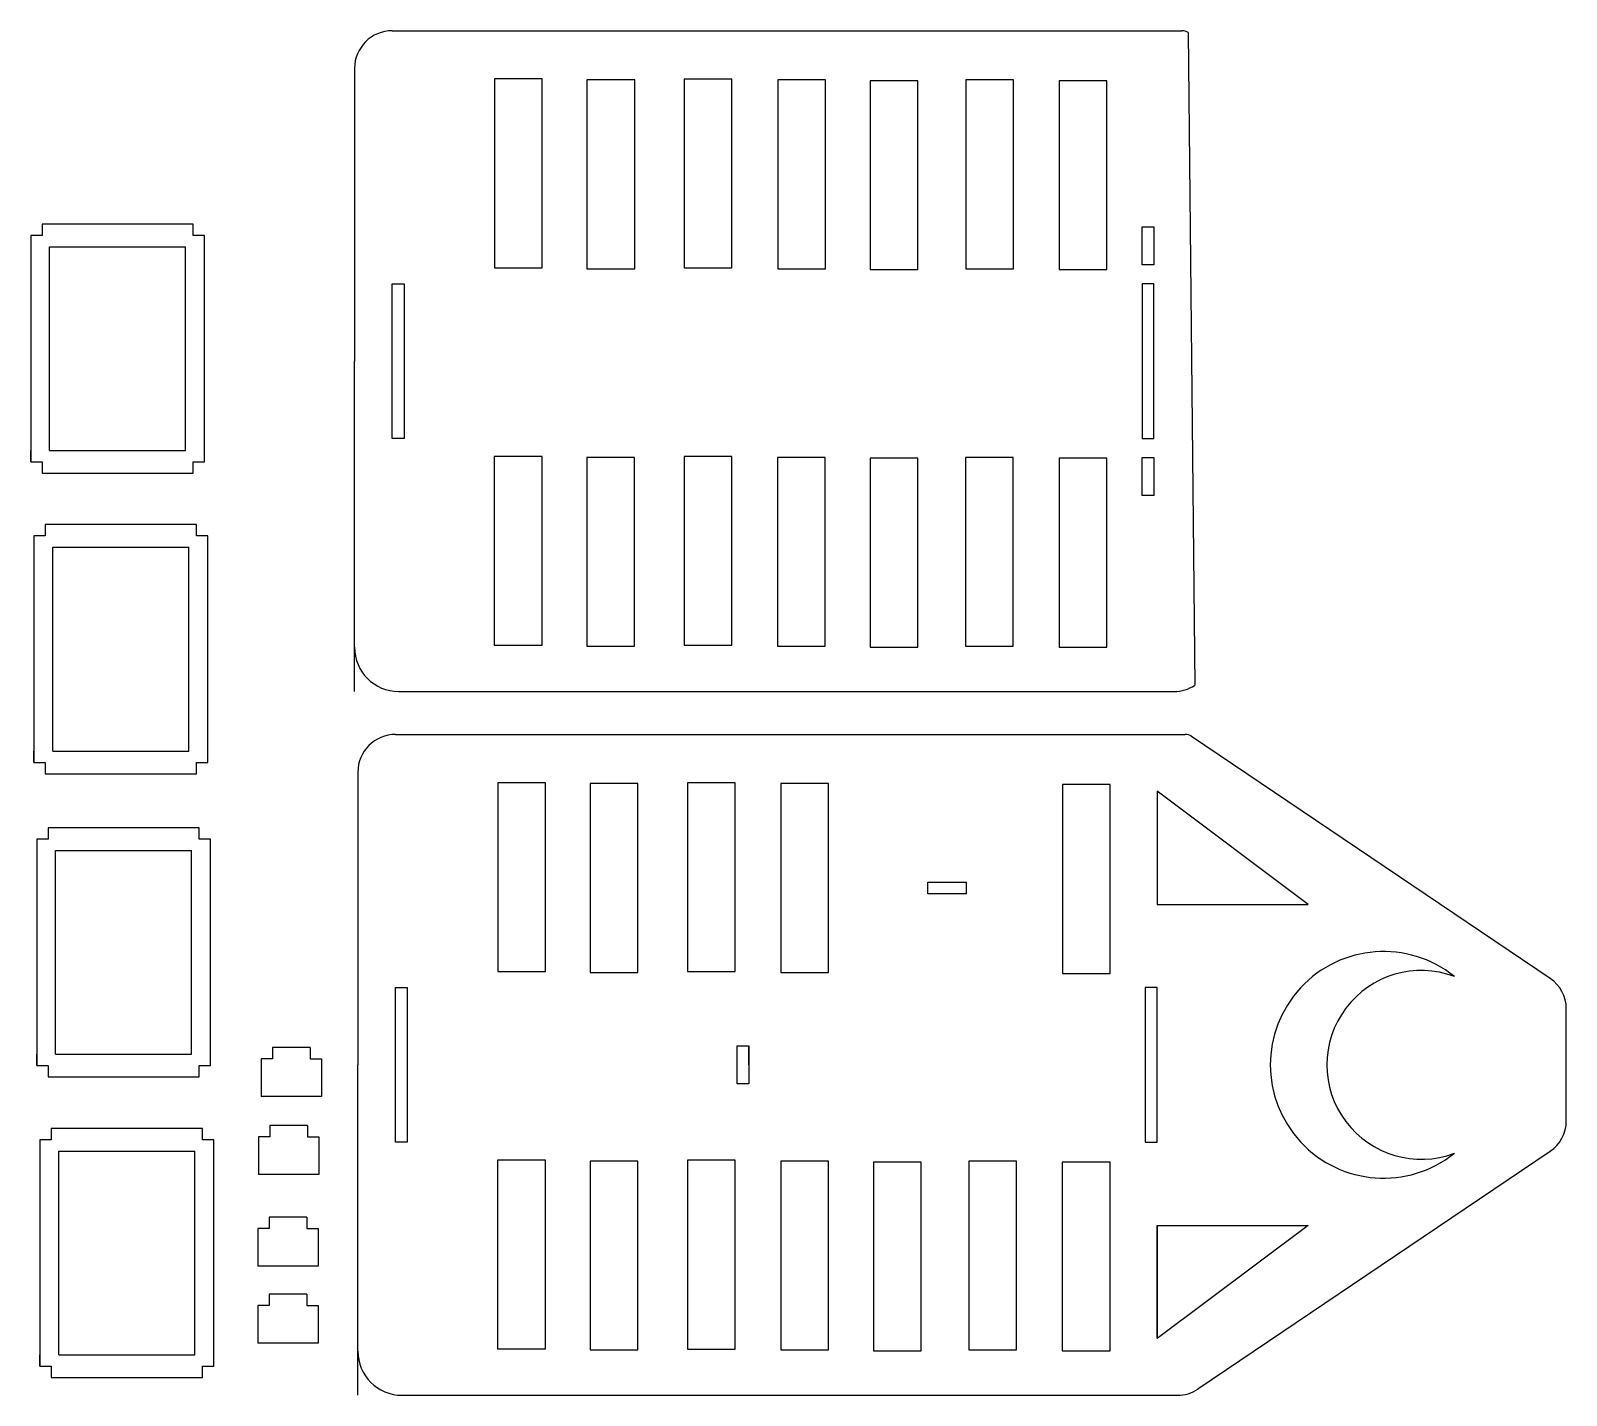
# Model space of a CAD drawing. Header units: inches. Extents: x -87 to 320, y 0 to 361.
import ezdxf

# ---------------------------------------------------------------- set-up
doc = ezdxf.new("R2010")
doc.units = ezdxf.units.IN
doc.header["$MEASUREMENT"] = 0

msp = doc.modelspace()

# ---------------------------------------------------------------- linework, layer by layer
for p, q in [((9.13, 361.36), (218.21, 361.36)), ((219.89, 360.84), (221.6, 188.02)), ((-0.87, 351.36), (-0.87, 273.86)), ((-43.63, 310.16), (-83.63, 310.16)), ((-83.63, 310.16), (-83.63, 307.16)), ((-43.63, 307.16), (-43.63, 310.16)), ((207.65, 299.36), (207.65, 309.46)), ((207.65, 309.46), (210.75, 309.46)), ((210.75, 309.46), (210.75, 299.36)), ((-83.63, 307.16), (-86.63, 307.16)), ((-86.63, 307.16), (-86.63, 247.16)), ((-86.63, 307.16), (-86.63, 304.16)), ((-40.63, 307.16), (-43.63, 307.16)), ((-40.63, 247.16), (-40.63, 307.16)), ((-81.63, 250.16), (-81.63, 304.16)), ((-81.63, 304.16), (-45.63, 304.16)), ((-45.63, 250.16), (-45.63, 304.16)), ((210.75, 299.36), (207.65, 299.36)), ((9.13, 273.86), (9.13, 294.36)), ((9.13, 294.36), (12.23, 294.36)), ((12.23, 294.36), (12.23, 273.86)), ((210.75, 294.36), (207.65, 294.36)), ((207.65, 294.36), (207.65, 273.86)), ((210.75, 273.86), (210.75, 294.36)), ((-0.87, 198.07), (-0.87, 273.86)), ((-0.87, 186.36), (-0.87, 273.86)), ((-0.87, 273.86), (-0.87, 273.86)), ((9.13, 253.36), (9.13, 273.86)), ((12.23, 273.86), (12.23, 253.36)), ((207.65, 273.86), (207.65, 253.36)), ((210.75, 253.36), (210.75, 273.86)), ((12.23, 253.36), (9.13, 253.36)), ((207.65, 253.36), (210.75, 253.36)), ((-86.63, 247.16), (-86.63, 250.16)), ((-81.63, 250.16), (-45.63, 250.16)), ((207.65, 248.36), (210.75, 248.36)), ((207.65, 238.26), (207.65, 248.36)), ((210.75, 248.36), (210.75, 238.26)), ((-86.63, 247.16), (-83.63, 247.16)), ((-83.63, 247.16), (-83.63, 244.16)), ((-83.63, 244.16), (-43.63, 244.16)), ((-43.63, 244.16), (-43.63, 247.16)), ((-43.63, 247.16), (-40.63, 247.16)), ((210.75, 238.26), (207.65, 238.26)), ((-42.76, 230.56), (-82.76, 230.56)), ((-82.76, 230.56), (-82.76, 227.56)), ((-42.76, 227.56), (-42.76, 230.56)), ((-82.76, 227.56), (-85.76, 227.56)), ((-85.76, 227.56), (-85.76, 167.56)), ((-85.76, 227.56), (-85.76, 224.56)), ((-80.76, 170.56), (-80.76, 224.56)), ((-80.76, 224.56), (-44.76, 224.56)), ((-44.76, 170.56), (-44.76, 224.56)), ((-39.76, 227.56), (-42.76, 227.56)), ((-39.76, 167.56), (-39.76, 227.56)), ((10.84, 186.36), (216.15, 186.36)), ((10, 175), (219.08, 175)), ((315.71, 110.39), (220.76, 174.49)), ((-85.76, 167.56), (-85.76, 170.56)), ((-85.76, 167.56), (-82.76, 167.56)), ((-82.76, 167.56), (-82.76, 164.56)), ((-80.76, 170.56), (-44.76, 170.56)), ((-42.76, 164.56), (-42.76, 167.56)), ((-42.76, 167.56), (-39.76, 167.56)), ((-82.76, 164.56), (-42.76, 164.56)), ((0, 165), (0, 87.5)), ((211.62, 160), (211.62, 130)), ((251.62, 130), (211.62, 160)), ((211.62, 160), (211.62, 130)), ((-82.04, 147.29), (-85.04, 147.29)), ((-85.04, 147.29), (-85.04, 87.29)), ((-85.04, 147.29), (-85.04, 144.29)), ((-42.04, 150.29), (-82.04, 150.29)), ((-82.04, 150.29), (-82.04, 147.29)), ((-42.04, 147.29), (-42.04, 150.29)), ((-39.04, 147.29), (-42.04, 147.29)), ((-39.04, 87.29), (-39.04, 147.29)), ((-80.04, 90.29), (-80.04, 144.29)), ((-80.04, 144.29), (-44.04, 144.29)), ((-44.04, 90.29), (-44.04, 144.29)), ((150.97, 132.75), (150.97, 135.85)), ((150.97, 135.85), (156.02, 135.85)), ((156.02, 135.85), (161.07, 135.85)), ((161.07, 135.85), (161.07, 132.75)), ((156.02, 132.75), (150.97, 132.75)), ((161.07, 132.75), (156.02, 132.75)), ((211.62, 130), (251.62, 130)), ((10, 87.5), (10, 108)), ((10, 108), (13.1, 108)), ((13.1, 108), (13.1, 87.5)), ((211.62, 108), (208.52, 108)), ((208.52, 108), (208.52, 87.5)), ((211.62, 87.5), (211.62, 108)), ((320, 72.67), (320, 102.33)), ((-85.04, 87.29), (-85.04, 90.29)), ((-80.04, 90.29), (-44.04, 90.29)), ((-12.64, 92.14), (-22.64, 92.14)), ((-22.64, 92.14), (-22.64, 89.14)), ((-12.64, 92.14), (-12.64, 89.14)), ((100.42, 82.45), (100.42, 92.55)), ((100.42, 92.55), (103.52, 92.55)), ((103.52, 87.5), (103.52, 92.55)), ((103.52, 92.55), (103.52, 82.45)), ((-85.04, 87.29), (-82.04, 87.29)), ((-82.04, 87.29), (-82.04, 84.29)), ((-42.04, 84.29), (-42.04, 87.29)), ((-42.04, 87.29), (-39.04, 87.29)), ((-22.64, 89.14), (-25.64, 89.14)), ((-25.64, 89.14), (-25.64, 79.14)), ((-12.64, 89.14), (-9.64, 89.14)), ((-9.64, 89.14), (-9.64, 79.14)), ((0, 11.71), (0, 87.5)), ((0, 0), (0, 87.5)), ((0, 87.5), (0, 87.5)), ((10, 67), (10, 87.5)), ((13.1, 87.5), (13.1, 67)), ((208.52, 87.5), (208.52, 67)), ((211.62, 67), (211.62, 87.5)), ((-82.04, 84.29), (-42.04, 84.29)), ((103.52, 82.45), (100.42, 82.45)), ((-9.64, 79.14), (-25.64, 79.14)), ((-41.17, 70.69), (-81.17, 70.69)), ((-81.17, 70.69), (-81.17, 67.69)), ((-41.17, 67.69), (-41.17, 70.69)), ((-13.35, 71.47), (-23.35, 71.47)), ((-23.35, 71.47), (-23.35, 68.47)), ((-13.35, 71.47), (-13.35, 68.47)), ((-81.17, 67.69), (-84.17, 67.69)), ((-84.17, 67.69), (-84.17, 7.69)), ((-84.17, 67.69), (-84.17, 64.69)), ((-38.17, 67.69), (-41.17, 67.69)), ((-38.17, 7.69), (-38.17, 67.69)), ((-23.35, 68.47), (-26.35, 68.47)), ((-26.35, 68.47), (-26.35, 58.47)), ((-13.35, 68.47), (-10.35, 68.47)), ((-10.35, 68.47), (-10.35, 58.47)), ((13.1, 67), (10, 67)), ((208.52, 67), (211.62, 67)), ((-79.17, 10.69), (-79.17, 64.69)), ((-79.17, 64.69), (-43.17, 64.69)), ((-43.17, 10.69), (-43.17, 64.69)), ((222.47, 1.67), (315.71, 64.61)), ((-10.35, 58.47), (-26.35, 58.47)), ((-13.52, 47.21), (-23.52, 47.21)), ((-23.52, 47.21), (-23.52, 44.21)), ((-13.52, 47.21), (-13.52, 44.21)), ((211.62, 15), (211.62, 45)), ((211.62, 45), (251.62, 45)), ((251.62, 45), (211.62, 15)), ((211.62, 45), (211.62, 15)), ((-23.52, 44.21), (-26.52, 44.21)), ((-26.52, 44.21), (-26.52, 34.21)), ((-13.52, 44.21), (-10.52, 44.21)), ((-10.52, 44.21), (-10.52, 34.21)), ((-10.52, 34.21), (-26.52, 34.21)), ((-13.52, 26.79), (-23.52, 26.79)), ((-23.52, 26.79), (-23.52, 23.79)), ((-13.52, 26.79), (-13.52, 23.79)), ((-23.52, 23.79), (-26.52, 23.79)), ((-26.52, 23.79), (-26.52, 13.79)), ((-13.52, 23.79), (-10.52, 23.79)), ((-10.52, 23.79), (-10.52, 13.79)), ((-10.52, 13.79), (-26.52, 13.79)), ((-84.17, 7.69), (-84.17, 10.69)), ((-79.17, 10.69), (-43.17, 10.69)), ((-84.17, 7.69), (-81.17, 7.69)), ((-81.17, 7.69), (-81.17, 4.69)), ((-81.17, 4.69), (-41.17, 4.69)), ((-41.17, 4.69), (-41.17, 7.69)), ((-41.17, 7.69), (-38.17, 7.69)), ((11.71, 0), (217.02, 0))]:
    msp.add_line(p, q)
for points in [[(48.8, 348.58), (36.17, 348.58), (36.17, 298.58), (48.8, 298.58)], [(73.31, 348.33), (60.67, 348.33), (60.67, 298.33), (73.31, 298.33)], [(99.07, 348.57), (86.43, 348.57), (86.43, 298.57), (99.07, 298.57)], [(123.8, 348.33), (111.17, 348.33), (111.17, 298.33), (123.8, 298.33)], [(148.31, 348.08), (135.68, 348.08), (135.68, 298.08), (148.31, 298.08)], [(173.6, 348.32), (160.96, 348.32), (160.96, 298.32), (173.6, 298.32)], [(198.33, 348.08), (185.69, 348.08), (185.69, 298.08), (198.33, 298.08)], [(48.78, 248.62), (36.14, 248.62), (36.14, 198.62), (48.78, 198.62)], [(73.29, 248.37), (60.65, 248.37), (60.65, 198.37), (73.29, 198.37)], [(99.05, 248.61), (86.41, 248.61), (86.41, 198.61), (99.05, 198.61)], [(123.78, 248.37), (111.14, 248.37), (111.14, 198.37), (123.78, 198.37)], [(148.29, 248.12), (135.65, 248.12), (135.65, 198.12), (148.29, 198.12)], [(173.57, 248.36), (160.93, 248.36), (160.93, 198.36), (173.57, 198.36)], [(198.31, 248.12), (185.67, 248.12), (185.67, 198.12), (198.31, 198.12)], [(49.67, 162.22), (37.04, 162.22), (37.04, 112.22), (49.67, 112.22)], [(74.18, 161.97), (61.54, 161.97), (61.54, 111.97), (74.18, 111.97)], [(99.94, 162.21), (87.3, 162.21), (87.3, 112.21), (99.94, 112.21)], [(124.67, 161.97), (112.04, 161.97), (112.04, 111.97), (124.67, 111.97)], [(199.2, 161.72), (186.56, 161.72), (186.56, 111.72), (199.2, 111.72)], [(49.65, 62.26), (37.01, 62.26), (37.01, 12.26), (49.65, 12.26)], [(74.16, 62.01), (61.52, 62.01), (61.52, 12.01), (74.16, 12.01)], [(99.92, 62.25), (87.28, 62.25), (87.28, 12.25), (99.92, 12.25)], [(124.65, 62.01), (112.01, 62.01), (112.01, 12.01), (124.65, 12.01)], [(149.16, 61.76), (136.52, 61.76), (136.52, 11.76), (149.16, 11.76)], [(174.44, 62), (161.8, 62), (161.8, 12), (174.44, 12)], [(199.18, 61.76), (186.54, 61.76), (186.54, 11.76), (199.18, 11.76)]]:
    msp.add_lwpolyline(points, close=True)
for centre, radius, start, end in [((9.13, 351.36), 10, 90, 180), ((218.21, 358.36), 3, 55.9807, 90), ((10.84, 198.07), 11.71, 180, 270), ((216.15, 196.09), 9.73, 270, 304.0193), ((10, 165), 10, 90, 180), ((219.08, 172), 3, 55.9807, 90), ((271.62, 87.5), 30, 51.3178, 308.6822), ((281.62, 87.5), 25, 69.5127, 290.4873), ((310.27, 102.33), 9.73, 0, 55.9807), ((310.27, 72.67), 9.73, 304.0193, 0), ((11.71, 11.71), 11.71, 180, 270), ((217.02, 9.73), 9.73, 270, 304.0193)]:
    msp.add_arc(centre, radius, start, end)

doc.saveas('drawing.dxf')
